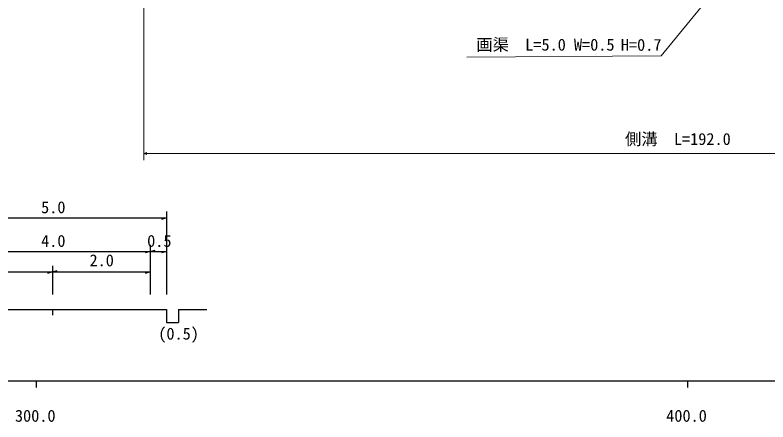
# Model space of a CAD drawing. Units: millimetres, scale not verified. Extents: x 40000 to 680000, y 20000 to 380000.
# Drawn here: x 364745 to 480344, y 198715 to 261157 of the extents above; entities that cross this region are included whole.
import ezdxf
from ezdxf.enums import TextEntityAlignment as Align

# ---------------------------------------------------------------- set-up
doc = ezdxf.new("R2010")
doc.units = ezdxf.units.MM
doc.header["$LTSCALE"] = 1000
for name, color, linetype, lineweight in [('M-BGD', 7, 'Continuous', 25), ('M-STR-HTXT', 7, 'Continuous', 13), ('M-TTL-BAND', 7, 'Continuous', 25)]:
    doc.layers.add(name, color=color, linetype=linetype, lineweight=lineweight)
doc.styles.add('ＭＳ ゴシック', font='')
doc.styles.get('ＭＳ ゴシック').set_extended_font_data('MS Gothic')

msp = doc.modelspace()

# ---------------------------------------------------------------- linework, layer by layer
at = {"layer": 'M-BGD'}
for p, q in [((387985, 231018), (387985, 218280)), ((352985, 230018), (387985, 230018)), ((387985, 230018), (387235, 229802)), ((385485, 225872), (385485, 218280)), ((355526, 224872), (387985, 224872)), ((385485, 224872), (384735, 224656)), ((385485, 224872), (386235, 225087)), ((387985, 224872), (387235, 224656)), ((370485, 222678), (370485, 218280)), ((355526, 221727), (371750, 221727)), ((370485, 221727), (369735, 221512)), ((370485, 221727), (371235, 221943)), ((371750, 221727), (385485, 221727)), ((385485, 221727), (384735, 221512)), ((348461, 215982), (387985, 215982)), ((370485, 215982), (370485, 215111)), ((387985, 215982), (387985, 213998)), ((389831, 215982), (389831, 213998)), ((389831, 215982), (394206, 215982)), ((387985, 213998), (389831, 213998))]:
    msp.add_line(p, q, dxfattribs=at)
at = {"layer": 'M-STR-HTXT'}
for p, q in [((488944, 285432), (463931, 254918)), ((384496, 282122), (384496, 238909)), ((463931, 254918), (434119, 254673)), ((384496, 239909), (384996, 240052)), ((384996, 239765), (384496, 239909)), ((384496, 239909), (554477, 239909))]:
    msp.add_line(p, q, dxfattribs=at)
at = {"layer": 'M-TTL-BAND'}
for p, q in [((40000, 205000), (579000, 205000)), ((368000, 205000), (368000, 204000)), ((468000, 205000), (468000, 204000))]:
    msp.add_line(p, q, dxfattribs=at)

# ---------------------------------------------------------------- texts
at = {"layer": 'M-BGD', "style": 'ＭＳ ゴシック'}
for s, p in [('5.0', (368744, 230194)), ('4.0', (368744, 225033)), ('0.5', (385029, 225033)), ('2.0', (376175, 222047)), ('(0.5)', (386737, 210800))]:
    msp.add_text(s, height=1833, dxfattribs=at).set_placement(p, align=Align.BOTTOM_LEFT)
at = {"layer": 'M-STR-HTXT', "style": 'ＭＳ ゴシック'}
for s, p in [('画渠\u3000L=5.0 W=0.5', (435576, 255147)), ('H=0.7', (457760, 255125)), ('側溝\u3000L=192.0', (458404, 240669))]:
    msp.add_text(s, height=1833, dxfattribs=at).set_placement(p, align=Align.BOTTOM_LEFT)
at = {"layer": 'M-TTL-BAND', "style": 'ＭＳ ゴシック'}
for s, p in [('300.0', (367844, 198195)), ('400.0', (467844, 198195))]:
    msp.add_text(s, height=1833, dxfattribs=at).set_placement(p, align=Align.BOTTOM_CENTER)

doc.saveas('drawing.dxf')
